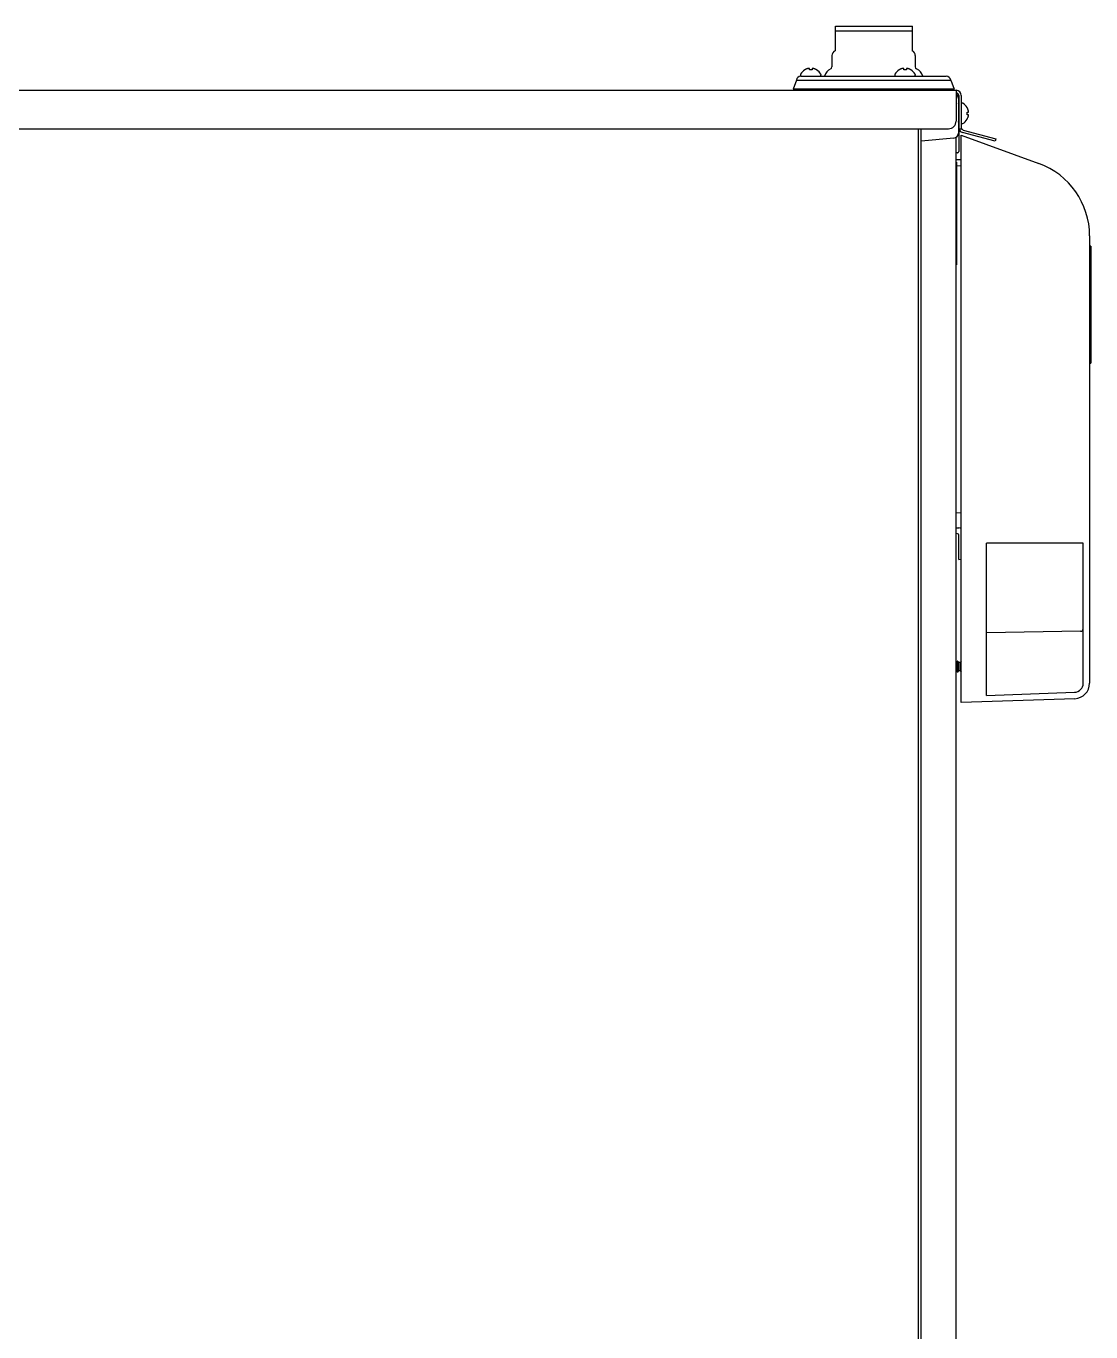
# Model space of a CAD drawing. Header units: millimetres. Extents: x 2482 to 7241, y 2335 to 6851.
# Drawn here: x 4312 to 4727, y 5019 to 5528 of the extents above; entities that cross this region are included whole.
import ezdxf

# ---------------------------------------------------------------- set-up
doc = ezdxf.new("R2010")
doc.units = ezdxf.units.MM
doc.header["$LTSCALE"] = 669.9
doc.layers.get('0').update_dxf_attribs({"linetype": 'CONTINUOUS'})
doc.layers.add('ASSI', color=7, linetype='CONTINUOUS')
doc.layers.add('GEOM', color=7, linetype='CONTINUOUS')

msp = doc.modelspace()

# ---------------------------------------------------------------- linework, layer by layer
at = {"color": 7, "linetype": 'Continuous'}
for p, q in [((4627.45, 5525.87), (4627.45, 5527.87)), ((4627.45, 5527.87), (4657.45, 5527.87)), ((4657.45, 5518.18), (4657.45, 5527.87)), ((4615.5, 5510.81), (4615.5, 5510.85)), ((4616.87, 5511.37), (4616.8, 5511.36)), ((4617.3, 5510.81), (4617.3, 5511.36)), ((4618.3, 5511.36), (4618.3, 5510.81)), ((4618.73, 5511.37), (4618.71, 5511.37)), ((4620.1, 5510.85), (4620.1, 5510.81)), ((4652.25, 5510.81), (4652.25, 5510.85)), ((4653.62, 5511.37), (4653.55, 5511.36)), ((4654.05, 5510.81), (4654.05, 5511.36)), ((4655.05, 5511.36), (4655.05, 5510.81)), ((4655.48, 5511.37), (4655.46, 5511.37)), ((4656.85, 5510.85), (4656.85, 5510.81)), ((4678.7, 5496.17), (4678.73, 5496.17)), ((4678.7, 5494.37), (4679.25, 5494.37)), ((4679.25, 5493.37), (4678.7, 5493.37)), ((4679.25, 5494.44), (4679.26, 5494.46)), ((4679.25, 5493.3), (4679.25, 5493.37)), ((4678.73, 5491.57), (4678.7, 5491.57))]:
    msp.add_line(p, q, dxfattribs=at)
at = {"linetype": 'Continuous'}
msp.add_line((4659.85, 3837.47), (4659.85, 5487.87), dxfattribs=at)
at = {"color": 7, "linetype": 'Continuous'}
for centre, radius, start, end in [((4618, 5506.75), 4.8, 121.3727, 149.6988), ((4617.99, 5506.76), 4.75, 118.9687, 121.5341), ((4617.99, 5506.76), 4.75, 118.0074, 118.9684), ((4617.98, 5506.77), 4.75, 116.6813, 118.0074), ((4617.98, 5506.77), 4.74, 115.5402, 116.6812), ((4617.98, 5506.77), 4.74, 114.5722, 115.5402), ((4617.98, 5506.78), 4.73, 113.3175, 114.5722), ((4617.98, 5506.78), 4.73, 112.5474, 113.3174), ((4617.97, 5506.79), 4.72, 111.0025, 112.5476), ((4617.97, 5506.8), 4.72, 110.5181, 111.0023), ((4617.97, 5506.81), 4.7, 108.4656, 110.5187), ((4617.96, 5506.83), 4.68, 107.3773, 108.465), ((4617.96, 5506.84), 4.67, 106.3949, 107.3772), ((4617.95, 5506.87), 4.64, 104.3176, 106.3964), ((4617.05, 5509.39), 1.98, 94.6009, 95.2558), ((4617.05, 5509.41), 1.97, 93.2166, 94.6016), ((4617.05, 5509.42), 1.96, 92.3765, 93.2159), ((4617.05, 5509.42), 1.95, 91.1544, 92.3767), ((4617.05, 5509.43), 1.95, 89.0741, 91.1541), ((4617.05, 5509.43), 1.95, 88.0037, 89.0738), ((4617.05, 5509.42), 1.96, 86.9771, 88.0037), ((4617.05, 5509.41), 1.97, 85.714, 86.9767), ((4617.05, 5509.4), 1.98, 84.8627, 85.7144), ((4617.05, 5509.37), 2.01, 82.7256, 84.8598), ((4617.8, 5507.06), 3.79, 92.5489, 97.5994), ((4617.8, 5507.07), 3.77, 87.4559, 92.5439), ((4617.8, 5507.06), 3.79, 82.4006, 87.451), ((4618.56, 5509.37), 2.01, 95.1401, 97.2744), ((4618.55, 5509.4), 1.98, 94.2856, 95.1372), ((4618.55, 5509.41), 1.97, 93.0233, 94.286), ((4618.55, 5509.42), 1.96, 91.9964, 93.0228), ((4618.55, 5509.43), 1.95, 90.9261, 91.9964), ((4618.55, 5509.43), 1.95, 88.8459, 90.9258), ((4618.55, 5509.42), 1.96, 87.6233, 88.8455), ((4618.55, 5509.42), 1.96, 86.7841, 87.6235), ((4618.55, 5509.41), 1.97, 85.3984, 86.7833), ((4618.55, 5509.37), 2.01, 82.7259, 84.7415), ((4617.65, 5506.87), 4.64, 73.6036, 75.6824), ((4617.65, 5506.84), 4.67, 72.6228, 73.6051), ((4617.64, 5506.83), 4.68, 71.535, 72.6227), ((4617.64, 5506.81), 4.7, 69.4813, 71.5344), ((4617.63, 5506.8), 4.72, 68.9977, 69.4819), ((4617.63, 5506.79), 4.72, 67.4524, 68.9975), ((4617.63, 5506.78), 4.73, 66.6826, 67.4526), ((4617.62, 5506.78), 4.73, 65.4278, 66.6825), ((4617.62, 5506.77), 4.74, 64.4598, 65.4278), ((4617.62, 5506.77), 4.74, 63.3188, 64.4598), ((4617.62, 5506.77), 4.75, 61.9926, 63.3187), ((4617.62, 5506.76), 4.75, 61.0316, 61.9926), ((4617.61, 5506.76), 4.75, 58.4659, 61.0313), ((4617.6, 5506.75), 4.8, 30.3012, 58.6273), ((4654.75, 5506.75), 4.8, 121.3727, 149.6988), ((4654.74, 5506.76), 4.75, 118.9687, 121.5341), ((4654.74, 5506.76), 4.75, 118.0074, 118.9684), ((4654.73, 5506.77), 4.75, 116.6813, 118.0074), ((4654.73, 5506.77), 4.74, 115.5402, 116.6812), ((4654.73, 5506.77), 4.74, 114.5722, 115.5402), ((4654.73, 5506.78), 4.73, 113.3175, 114.5722), ((4654.73, 5506.78), 4.73, 112.5474, 113.3174), ((4654.72, 5506.79), 4.72, 111.0025, 112.5476), ((4654.72, 5506.8), 4.72, 110.5181, 111.0023), ((4654.72, 5506.81), 4.7, 108.4656, 110.5187), ((4654.71, 5506.83), 4.68, 107.3773, 108.465), ((4654.71, 5506.84), 4.67, 106.3949, 107.3772), ((4654.7, 5506.87), 4.64, 104.3176, 106.3964), ((4653.8, 5509.39), 1.98, 94.6009, 95.2558), ((4653.8, 5509.41), 1.97, 93.2166, 94.6016), ((4653.8, 5509.42), 1.96, 92.3765, 93.2159), ((4653.8, 5509.42), 1.95, 91.1544, 92.3767), ((4653.8, 5509.43), 1.95, 89.0741, 91.1541), ((4653.8, 5509.43), 1.95, 88.0037, 89.0738), ((4653.8, 5509.42), 1.96, 86.9771, 88.0037), ((4653.8, 5509.41), 1.97, 85.714, 86.9767), ((4653.8, 5509.4), 1.98, 84.8627, 85.7144), ((4653.8, 5509.37), 2.01, 82.7256, 84.8598), ((4654.55, 5507.06), 3.79, 92.5489, 97.5994), ((4654.55, 5507.07), 3.77, 87.4559, 92.5439), ((4654.55, 5507.06), 3.79, 82.4006, 87.451), ((4655.31, 5509.37), 2.01, 95.1401, 97.2744), ((4655.3, 5509.4), 1.98, 94.2856, 95.1372), ((4655.3, 5509.41), 1.97, 93.0233, 94.286), ((4655.3, 5509.42), 1.96, 91.9964, 93.0228), ((4655.3, 5509.43), 1.95, 90.9261, 91.9964), ((4655.3, 5509.43), 1.95, 88.8459, 90.9258), ((4655.3, 5509.42), 1.96, 87.6233, 88.8455), ((4655.3, 5509.42), 1.96, 86.7841, 87.6235), ((4655.3, 5509.41), 1.97, 85.3984, 86.7833), ((4655.3, 5509.37), 2.01, 82.7259, 84.7415), ((4654.4, 5506.87), 4.64, 73.6036, 75.6824), ((4654.4, 5506.84), 4.67, 72.6228, 73.6051), ((4654.39, 5506.83), 4.68, 71.535, 72.6227), ((4654.39, 5506.81), 4.7, 69.4813, 71.5344), ((4654.38, 5506.8), 4.72, 68.9977, 69.4819), ((4654.38, 5506.79), 4.72, 67.4524, 68.9975), ((4654.38, 5506.78), 4.73, 66.6826, 67.4526), ((4654.37, 5506.78), 4.73, 65.4278, 66.6825), ((4654.37, 5506.77), 4.74, 64.4598, 65.4278), ((4654.37, 5506.77), 4.74, 63.3188, 64.4598), ((4654.37, 5506.77), 4.75, 61.9926, 63.3187), ((4654.37, 5506.76), 4.75, 61.0316, 61.9926), ((4654.36, 5506.76), 4.75, 58.4659, 61.0313), ((4654.35, 5506.75), 4.8, 30.3012, 58.6273), ((4674.64, 5493.68), 4.75, 28.9687, 31.5341), ((4674.94, 5493.87), 3.79, 5.0778, 7.5988), ((4674.94, 5493.87), 3.79, 352.4012, 354.9222), ((4674.95, 5493.87), 3.78, 2.5427, 5.0772), ((4674.95, 5493.87), 3.78, 354.9228, 357.4573), ((4674.96, 5493.87), 3.77, 357.4579, 2.5421), ((4674.65, 5493.68), 4.75, 28.0074, 28.9684), ((4674.65, 5493.68), 4.75, 26.6813, 28.0074), ((4674.65, 5493.69), 4.74, 25.5402, 26.6812), ((4674.66, 5493.69), 4.74, 24.5722, 25.5402), ((4674.66, 5493.69), 4.73, 23.3175, 24.5722), ((4674.67, 5493.69), 4.73, 22.5474, 23.3174), ((4674.67, 5493.69), 4.72, 21.0025, 22.5476), ((4674.68, 5493.7), 4.72, 20.5181, 21.0023), ((4674.69, 5493.7), 4.7, 18.4656, 20.5187), ((4674.71, 5493.71), 4.68, 17.3773, 18.465), ((4674.71, 5494.03), 4.68, 341.535, 342.6227), ((4674.72, 5493.71), 4.67, 16.3949, 17.3772), ((4674.72, 5494.02), 4.67, 342.6228, 343.6051), ((4674.75, 5493.72), 4.64, 14.3176, 16.3964), ((4674.75, 5494.01), 4.64, 343.6036, 345.6824), ((4677.26, 5494.61), 2.01, 5.1401, 7.2744), ((4677.26, 5494.62), 2.01, 352.7259, 354.7415), ((4677.28, 5493.12), 1.98, 4.6009, 5.2558), ((4677.26, 5493.12), 2.01, 352.7256, 354.8598), ((4677.28, 5494.62), 1.98, 4.2856, 5.1372), ((4677.29, 5494.62), 1.97, 3.0233, 4.286), ((4677.3, 5494.62), 1.96, 1.9964, 3.0228), ((4677.31, 5494.62), 1.95, 0.9261, 1.9964), ((4677.31, 5494.62), 1.95, 358.8459, 0.9258), ((4677.31, 5494.62), 1.96, 357.6233, 358.8455), ((4677.3, 5494.62), 1.96, 356.7841, 357.6235), ((4677.29, 5494.62), 1.97, 355.3984, 356.7833), ((4677.29, 5493.12), 1.97, 3.2166, 4.6016), ((4677.3, 5493.12), 1.96, 2.3765, 3.2159), ((4677.31, 5493.12), 1.95, 1.1544, 2.3767), ((4677.31, 5493.12), 1.95, 359.0741, 1.1541), ((4677.31, 5493.12), 1.95, 358.0037, 359.0738), ((4677.3, 5493.12), 1.96, 356.9771, 358.0037), ((4677.29, 5493.12), 1.97, 355.714, 356.9767), ((4677.28, 5493.12), 1.98, 354.8627, 355.7144), ((4674.64, 5494.05), 4.75, 328.4659, 331.0313), ((4674.65, 5494.05), 4.75, 331.0316, 331.9926), ((4674.65, 5494.05), 4.75, 331.9926, 333.3187), ((4674.65, 5494.05), 4.74, 333.3188, 334.4598), ((4674.66, 5494.05), 4.74, 334.4598, 335.4278), ((4674.66, 5494.05), 4.73, 335.4278, 336.6825), ((4674.67, 5494.04), 4.73, 336.6826, 337.4526), ((4674.67, 5494.04), 4.72, 337.4524, 338.9975), ((4674.68, 5494.04), 4.72, 338.9977, 339.4819), ((4674.69, 5494.03), 4.7, 339.4813, 341.5344)]:
    msp.add_arc(centre, radius, start, end, dxfattribs=at)
at = {"layer": 'ASSI', "color": 7, "linetype": 'Continuous'}
for p, q in [((4613.8, 5508.97), (4613.8, 5508.77)), ((4621.8, 5508.97), (4621.8, 5508.77)), ((4650.55, 5508.97), (4650.55, 5508.77)), ((4658.55, 5508.97), (4658.55, 5508.77)), ((4676.85, 5497.87), (4676.65, 5497.87)), ((4676.85, 5489.87), (4676.65, 5489.87)), ((4674.66, 5279.97), (4674.35, 5279.97)), ((4676.06, 5279.97), (4675.34, 5279.97)), ((4674.66, 5276.77), (4674.35, 5276.77)), ((4676.06, 5276.77), (4675.34, 5276.77))]:
    msp.add_line(p, q, dxfattribs=at)
at = {"layer": 'ASSI', "linetype": 'Continuous'}
for p, q in [((4614, 5508.37), (4670.6, 5508.37)), ((4612.21, 5506.79), (4610.91, 5503.37)), ((4612.21, 5506.79), (4672.39, 5506.79)), ((4672.39, 5506.79), (4673.69, 5503.37))]:
    msp.add_line(p, q, dxfattribs=at)
at = {"layer": 'ASSI', "color": 7, "linetype": 'Continuous'}
for centre, radius, start, end in [((4628.1, 5516.37), 2.05, 113.1738, 180), ((4656.5, 5516.37), 2.05, 0, 66.8262), ((4614.2, 5508.97), 0.4, 149.6988, 180), ((4614.2, 5508.77), 0.4, 180, 270), ((4618, 5506.75), 4.8, 121.3727, 149.6988), ((4617.6, 5506.75), 4.8, 30.3012, 58.6273), ((4621.4, 5508.77), 0.4, 270, 360), ((4621.4, 5508.97), 0.4, 0, 30.3012), ((4627.3, 5507.37), 4.25, 113.9501, 166.3373), ((4650.95, 5508.97), 0.4, 149.6988, 180), ((4650.95, 5508.77), 0.4, 180, 270), ((4654.75, 5506.75), 4.8, 121.3727, 149.6988), ((4654.35, 5506.75), 4.8, 30.3012, 58.6273), ((4658.15, 5508.77), 0.4, 270, 360), ((4658.15, 5508.97), 0.4, 0, 30.3012), ((4657.3, 5507.37), 4.25, 13.6627, 66.0499), ((4676.65, 5497.47), 0.4, 90, 120.6364), ((4676.85, 5497.47), 0.4, 59.6988, 90), ((4674.63, 5493.67), 4.8, 31.4579, 59.6988), ((4676.65, 5490.27), 0.4, 239.3636, 270), ((4676.85, 5490.27), 0.4, 270, 300.3012), ((4674.63, 5494.07), 4.8, 300.3012, 328.5421)]:
    msp.add_arc(centre, radius, start, end, dxfattribs=at)
at = {"layer": 'ASSI', "linetype": 'Continuous'}
for centre, start, end in [((4614, 5506.57), 90, 173.0057), ((4670.6, 5506.57), 6.9943, 90)]:
    msp.add_arc(centre, 1.8, start, end, dxfattribs=at)
at = {"layer": 'GEOM', "color": 7, "linetype": 'Continuous'}
for p, q in [((4627.3, 5525.87), (4627.3, 5518.23)), ((4657.3, 5525.87), (4627.3, 5525.87)), ((4657.3, 5525.87), (4657.3, 5518.23)), ((4626.05, 5516.37), (4626.05, 5511.98)), ((4658.55, 5516.37), (4658.55, 5511.98)), ((4675.35, 5499.68), (4675.35, 5486.22)), ((4675.45, 5500.87), (4675.45, 5478.98)), ((4660.85, 5484.69), (4660.85, 5487.87)), ((4675.45, 5487.87), (4676.45, 5487.87)), ((4673.53, 5484.23), (4660.85, 5483.12)), ((4676.45, 5264.37), (4676.45, 5485.37)), ((4676.45, 5485.37), (4706.71, 5474.35)), ((4689.68, 5483.02), (4676.93, 5486.44)), ((4689.94, 5483.99), (4689.68, 5483.02)), ((4674.95, 5478.48), (4674.45, 5478.48)), ((4674.35, 5474.87), (4674.65, 5474.87)), ((4674.45, 5475.97), (4676.45, 5475.94)), ((4674.65, 5474.87), (4674.65, 5434.87)), ((4676.45, 5473.36), (4674.65, 5473.39)), ((4726.45, 5446.16), (4726.45, 5271.91)), ((4726.95, 5442.15), (4726.45, 5442.15)), ((4726.95, 5442.15), (4726.95, 5396.59)), ((4674.35, 5434.87), (4674.65, 5434.87)), ((4726.45, 5396.59), (4726.95, 5396.59)), ((4674.45, 5338.34), (4676.45, 5338.37)), ((4674.45, 5332.45), (4675.56, 5332.41)), ((4674.97, 5330.18), (4674.45, 5330.19)), ((4675.45, 5320.15), (4675.45, 5329.68)), ((4686.29, 5267.21), (4686.29, 5326.43)), ((4723.95, 5326.43), (4686.29, 5326.43)), ((4723.95, 5271.91), (4723.95, 5326.43)), ((4675.45, 5320.15), (4676.45, 5320.2)), ((4722.97, 5292.18), (4686.31, 5291.54)), ((4674.66, 5279.97), (4674.35, 5279.97)), ((4674.95, 5280.47), (4674.66, 5279.97)), ((4674.66, 5276.77), (4674.66, 5279.97)), ((4674.95, 5276.27), (4674.95, 5280.47)), ((4675.05, 5280.47), (4674.95, 5280.47)), ((4675.05, 5276.27), (4675.05, 5280.47)), ((4675.05, 5280.47), (4675.34, 5279.97)), ((4675.34, 5276.77), (4675.34, 5279.97)), ((4676.06, 5279.97), (4675.34, 5279.97)), ((4676.35, 5280.47), (4676.06, 5279.97)), ((4676.06, 5276.77), (4676.06, 5279.97)), ((4676.35, 5276.27), (4676.35, 5280.47)), ((4676.45, 5280.47), (4676.35, 5280.47)), ((4674.66, 5276.77), (4674.35, 5276.77)), ((4674.66, 5276.77), (4674.95, 5276.27)), ((4675.05, 5276.27), (4674.95, 5276.27)), ((4675.34, 5276.77), (4675.05, 5276.27)), ((4676.06, 5276.77), (4675.34, 5276.77)), ((4676.06, 5276.77), (4676.35, 5276.27)), ((4676.45, 5276.27), (4676.35, 5276.27)), ((4720.66, 5265.91), (4676.45, 5264.37)), ((4686.29, 5267.21), (4720.57, 5268.41))]:
    msp.add_line(p, q, dxfattribs=at)
at = {"layer": 'GEOM', "linetype": 'Continuous'}
for p, q in [((3899.95, 5502.87), (4674.45, 5502.87)), ((4673.69, 5503.37), (4610.91, 5503.37)), ((4674.45, 5502.87), (4674.45, 5490.86)), ((4676.45, 5500.87), (4676.45, 5487.87)), ((3902.95, 5487.87), (4671.45, 5487.87)), ((4660.85, 3832.87), (4660.85, 5484.69)), ((4674.35, 5484.49), (4674.35, 4373.87)), ((4677.19, 5487.4), (4689.94, 5483.99))]:
    msp.add_line(p, q, dxfattribs=at)
at = {"layer": 'GEOM', "color": 7, "linetype": 'Continuous'}
for centre, radius, start, end in [((4625.25, 5511.98), 0.8, 293.9501, 360), ((4659.35, 5511.98), 0.8, 180, 246.0499), ((4613.15, 5503.67), 0.8, 202.3457, 270), ((4671.45, 5503.67), 0.8, 270, 337.6543), ((4674.45, 5500.87), 1, 0, 90), ((4673.35, 5499.68), 2, 0, 56.6224), ((4674.95, 5497.42), 0.5, 359.999, 35.3579), ((4674.95, 5490.37), 0.5, 0, 35.3581), ((4677.45, 5488.37), 2, 194.4764, 255), ((4673.35, 5486.22), 2, 275, 360), ((4674.95, 5478.98), 0.5, 270, 0.0011), ((4696.45, 5446.16), 30, 359.9989, 70.0012), ((4674.95, 5329.68), 0.5, 0, 88), ((4675.45, 5329.41), 3, 70.3719, 88), ((4722.95, 5293.18), 1, 271.0001, 0.0048), ((4720.45, 5271.91), 3.5, 272, 360), ((4720.45, 5271.91), 6, 272, 360)]:
    msp.add_arc(centre, radius, start, end, dxfattribs=at)
at = {"layer": 'GEOM', "linetype": 'Continuous'}
for centre, radius, start, end in [((4674.45, 5500.87), 2, 0, 90), ((4671.45, 5490.87), 3, 269.9608, 359.9607), ((4677.45, 5488.37), 1, 180, 255)]:
    msp.add_arc(centre, radius, start, end, dxfattribs=at)

doc.saveas('drawing.dxf')
